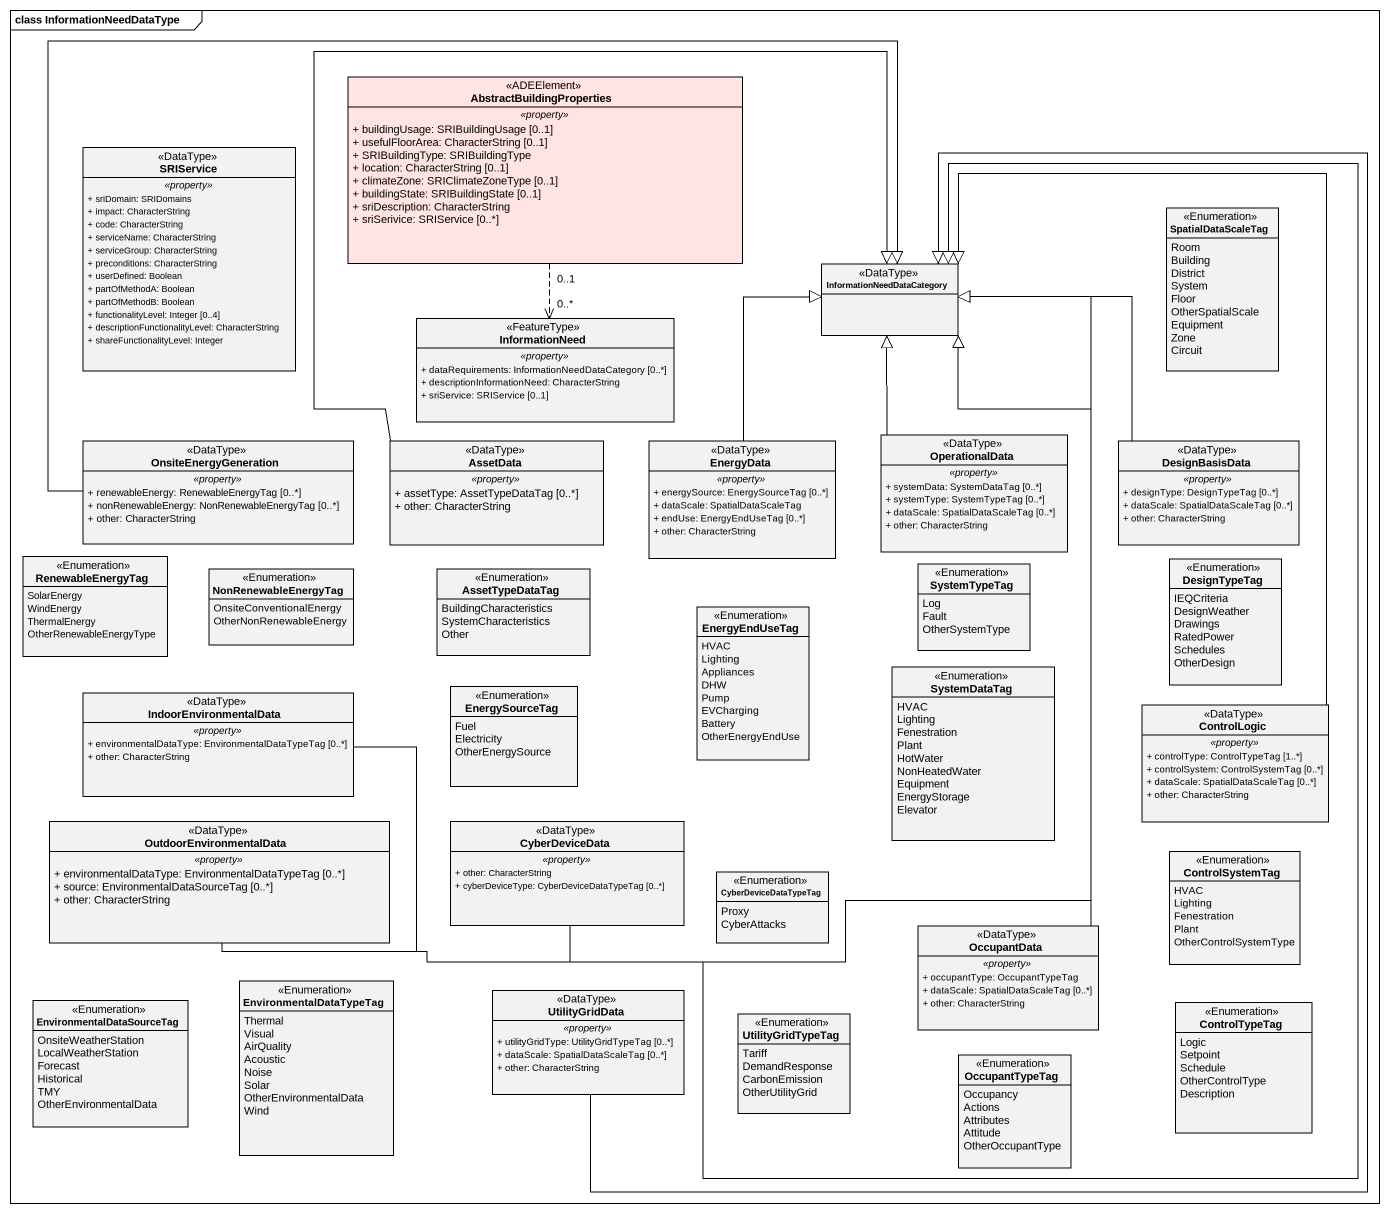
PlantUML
@startuml
mainframe class InformationNeedDataType
hide circle
hide empty members
skinparam classAttributeIconSize 0
class AbstractBuildingProperties <<ADEElement>> #FFE4E1 {
  .. <<property>> ..
  + buildingUsage: SRIBuildingUsage [0..1]
  + usefulFloorArea: CharacterString [0..1]
  + SRIBuildingType: SRIBuildingType
  + location: CharacterString [0..1]
  + climateZone: SRIClimateZoneType [0..1]
  + buildingState: SRIBuildingState [0..1]
  + sriDescription: CharacterString
  + sriSerivice: SRIService [0..*]
}
class SRIService <<DataType>> {
  .. <<property>> ..
  + sriDomain: SRIDomains
  + impact: CharacterString
  + code: CharacterString
  + serviceName: CharacterString
  + serviceGroup: CharacterString
  + preconditions: CharacterString
  + userDefined: Boolean
  + partOfMethodA: Boolean
  + partOfMethodB: Boolean
  + functionalityLevel: Integer [0..4]
  + descriptionFunctionalityLevel: CharacterString
  + shareFunctionalityLevel: Integer
}
enum SpatialDataScaleTag <<Enumeration>> {
  Room
  Building
  District
  System
  Floor
  OtherSpatialScale
  Equipment
  Zone
  Circuit
}
class InformationNeedDataCategory <<DataType>>
class InformationNeed <<FeatureType>> {
  .. <<property>> ..
  + dataRequirements: InformationNeedDataCategory [0..*]
  + descriptionInformationNeed: CharacterString
  + sriService: SRIService [0..1]
}
class OnsiteEnergyGeneration <<DataType>> {
  .. <<property>> ..
  + renewableEnergy: RenewableEnergyTag [0..*]
  + nonRenewableEnergy: NonRenewableEnergyTag [0..*]
  + other: CharacterString
}
class AssetData <<DataType>> {
  .. <<property>> ..
  + assetType: AssetTypeDataTag [0..*]
  + other: CharacterString
}
class EnergyData <<DataType>> {
  .. <<property>> ..
  + energySource: EnergySourceTag [0..*]
  + dataScale: SpatialDataScaleTag
  + endUse: EnergyEndUseTag [0..*]
  + other: CharacterString
}
class OperationalData <<DataType>> {
  .. <<property>> ..
  + systemData: SystemDataTag [0..*]
  + systemType: SystemTypeTag [0..*]
  + dataScale: SpatialDataScaleTag [0..*]
  + other: CharacterString
}
class DesignBasisData <<DataType>> {
  .. <<property>> ..
  + designType: DesignTypeTag [0..*]
  + dataScale: SpatialDataScaleTag [0..*]
  + other: CharacterString
}
enum RenewableEnergyTag <<Enumeration>> {
  SolarEnergy
  WindEnergy
  ThermalEnergy
  OtherRenewableEnergyType
}
enum NonRenewableEnergyTag <<Enumeration>> {
  OnsiteConventionalEnergy
  OtherNonRenewableEnergy
}
enum AssetTypeDataTag <<Enumeration>> {
  BuildingCharacteristics
  SystemCharacteristics
  Other
}
enum SystemTypeTag <<Enumeration>> {
  Log
  Fault
  OtherSystemType
}
enum DesignTypeTag <<Enumeration>> {
  IEQCriteria
  DesignWeather
  Drawings
  RatedPower
  Schedules
  OtherDesign
}
enum EnergyEndUseTag <<Enumeration>> {
  HVAC
  Lighting
  Appliances
  DHW
  Pump
  EVCharging
  Battery
  OtherEnergyEndUse
}
class IndoorEnvironmentalData <<DataType>> {
  .. <<property>> ..
  + environmentalDataType: EnvironmentalDataTypeTag [0..*]
  + other: CharacterString
}
enum EnergySourceTag <<Enumeration>> {
  Fuel
  Electricity
  OtherEnergySource
}
enum SystemDataTag <<Enumeration>> {
  HVAC
  Lighting
  Fenestration
  Plant
  HotWater
  NonHeatedWater
  Equipment
  EnergyStorage
  Elevator
}
class ControlLogic <<DataType>> {
  .. <<property>> ..
  + controlType: ControlTypeTag [1..*]
  + controlSystem: ControlSystemTag [0..*]
  + dataScale: SpatialDataScaleTag [0..*]
  + other: CharacterString
}
class OutdoorEnvironmentalData <<DataType>> {
  .. <<property>> ..
  + environmentalDataType: EnvironmentalDataTypeTag [0..*]
  + source: EnvironmentalDataSourceTag [0..*]
  + other: CharacterString
}
class CyberDeviceData <<DataType>> {
  .. <<property>> ..
  + other: CharacterString
  + cyberDeviceType: CyberDeviceDataTypeTag [0..*]
}
enum CyberDeviceDataTypeTag <<Enumeration>> {
  Proxy
  CyberAttacks
}
enum ControlSystemTag <<Enumeration>> {
  HVAC
  Lighting
  Fenestration
  Plant
  OtherControlSystemType
}
class OccupantData <<DataType>> {
  .. <<property>> ..
  + occupantType: OccupantTypeTag
  + dataScale: SpatialDataScaleTag [0..*]
  + other: CharacterString
}
enum EnvironmentalDataTypeTag <<Enumeration>> {
  Thermal
  Visual
  AirQuality
  Acoustic
  Noise
  Solar
  OtherEnvironmentalData
  Wind
}
enum EnvironmentalDataSourceTag <<Enumeration>> {
  OnsiteWeatherStation
  LocalWeatherStation
  Forecast
  Historical
  TMY
  OtherEnvironmentalData
}
class UtilityGridData <<DataType>> {
  .. <<property>> ..
  + utilityGridType: UtilityGridTypeTag [0..*]
  + dataScale: SpatialDataScaleTag [0..*]
  + other: CharacterString
}
enum UtilityGridTypeTag <<Enumeration>> {
  Tariff
  DemandResponse
  CarbonEmission
  OtherUtilityGrid
}
enum ControlTypeTag <<Enumeration>> {
  Logic
  Setpoint
  Schedule
  OtherControlType
  Description
}
enum OccupantTypeTag <<Enumeration>> {
  Occupancy
  Actions
  Attributes
  Attitude
  OtherOccupantType
}
AbstractBuildingProperties "0..1" ..> "0..*" InformationNeed
OnsiteEnergyGeneration -right-|> InformationNeedDataCategory
AssetData -right-|> InformationNeedDataCategory
EnergyData -up-|> InformationNeedDataCategory
OperationalData -up-|> InformationNeedDataCategory
DesignBasisData -up-|> InformationNeedDataCategory
IndoorEnvironmentalData -up-|> InformationNeedDataCategory
ControlLogic -up-|> InformationNeedDataCategory
OutdoorEnvironmentalData -up-|> InformationNeedDataCategory
CyberDeviceData -up-|> InformationNeedDataCategory
OccupantData -up-|> InformationNeedDataCategory
UtilityGridData -up-|> InformationNeedDataCategory
@enduml
